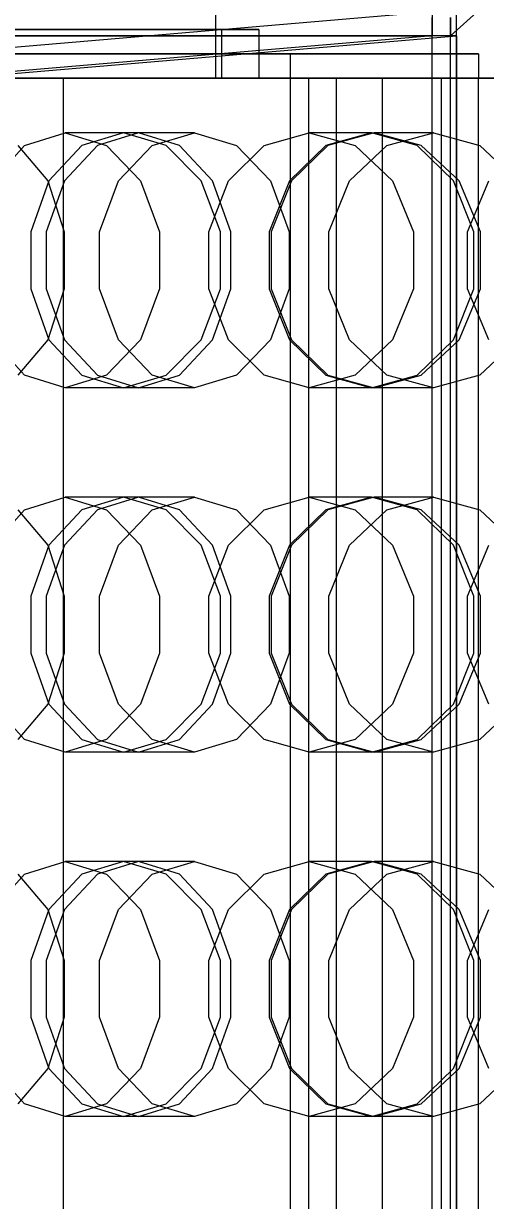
# Model space of a CAD drawing. Header units: millimetres. Extents: x -191664 to 191490, y -197311 to 10263.
# Drawn here: x 1304.8 to 1380.8, y -110214.8 to -110021 of the extents above; entities that cross this region are included whole.
import ezdxf

# ---------------------------------------------------------------- set-up
doc = ezdxf.new("R2010")
doc.units = ezdxf.units.MM
doc.layers.add('DET_briquetadora_superior', color=7, linetype='Continuous', lineweight=0)
doc.layers.add('R15_COTAS_TRANSPORTE_P', color=1, linetype='Continuous', lineweight=0)
doc.dimstyles.new('PLANTA_20', dxfattribs={"dimtxt": 50, "dimasz": 30, "dimexe": 30, "dimexo": 16, "dimgap": 20, "dimtad": 1, "dimtih": 1, "dimtoh": 1, "dimdec": 1, "dimzin": 0, "dimdsep": 46, "dimcen": 0.09, "dimadec": 0, "dimazin": 0, "dimtfac": 1, "dimtdec": 4, "dimtofl": 0, "dimtmove": 0, "dimatfit": 3, "dimfxl": 1, "dimtolj": 1, "dimtzin": 0, "dimarcsym": 0})

# ---------------------------------------------------------------- blocks, each defined once
blk = doc.blocks.new('*D133')
at = {"layer": 'Defpoints', "color": 0, "transparency": 16777216}
for p in [(439.69, -194147.98), (217.89, -194406.09), (-500, -194490), (-500, -194490), (500, -194490)]:
    blk.add_point(p, dxfattribs=at)
at = {"layer": 'R15_COTAS_TRANSPORTE_P', "color": 0, "lineweight": -2, "transparency": 16777216}
blk.add_arc((-500, -194490), 722.77, 2.37834, 17.62166, dxfattribs=at)
at = {"layer": 'R15_COTAS_TRANSPORTE_P', "color": 0, "transparency": 16777216}
for points in [[(184.12, -194272.81), (193.59, -194269.58), (179.18, -194242.8)], [(227.15, -194459.9), (217.15, -194460.11), (222.77, -194490)]]:
    blk.add_solid(points, dxfattribs=at)

msp = doc.modelspace()

# ---------------------------------------------------------------- linework, layer by layer
at = {"layer": 'DET_briquetadora_superior', "color": 9, "true_color": 0xb9c3c2}
for p, q in [((1336.35, -109750), (1336.35, -110030)), ((1305.2, -110030), (1291.13, -110030)), ((1307.81, -110030), (1293.71, -110030)), ((1296.83, -110030), (1311.89, -110030)), ((1304.3, -110030), (1319.03, -110030)), ((1319.97, -110030), (1305.2, -110030)), ((1311.28, -110030), (1305.65, -110030)), ((1305.65, -110030), (1305.83, -110030)), ((1305.83, -110030), (1311.8, -110030)), ((1324.84, -110030), (1307.81, -110030)), ((1322.17, -110030), (1311.28, -110030)), ((1311.28, -110030), (1311.28, -110390)), ((1311.8, -110030), (1322.98, -110030)), ((1311.89, -110030), (1329.26, -110030)), ((1319.03, -110030), (1334.41, -110030)), ((1335.39, -110030), (1319.97, -110030)), ((1337.25, -110030), (1322.17, -110030)), ((1322.98, -110030), (1338.28, -110030)), ((1342.21, -110030), (1324.84, -110030)), ((1329.26, -110030), (1346.29, -110030)), ((1336.35, -110030), (1333, -110030)), ((1333, -110030), (1335.99, -110030)), ((1334.41, -110030), (1350.41, -110030)), ((1351.43, -110030), (1335.39, -110030)), ((1335.99, -110030), (1344.73, -110030)), ((1345.37, -110030), (1336.35, -110030)), ((1355.04, -110030), (1337.25, -110030)), ((1338.28, -110030), (1356.18, -110030)), ((1357.27, -110030), (1342.21, -110030)), ((1344.73, -110030), (1357.48, -110030)), ((1358.28, -110030), (1345.37, -110030)), ((1346.29, -110030), (1360.39, -110030)), ((1350.41, -110030), (1366.99, -110030)), ((1368.04, -110030), (1351.43, -110030)), ((1373.82, -110030), (1355.04, -110030)), ((1356.18, -110030), (1374.96, -110030)), ((1367.73, -110030), (1357.27, -110030)), ((1357.48, -110030), (1371.72, -110030)), ((1372.52, -110030), (1358.28, -110030)), ((1360.39, -110030), (1369.42, -110030)), ((1366.99, -110030), (1384.1, -110030)), ((1371.99, -110030), (1367.73, -110030)), ((1385.18, -110030), (1368.04, -110030)), ((1369.42, -110030), (1371.99, -110030)), ((1371.72, -110030), (1384.63, -110030)), ((1371.99, -110390), (1371.99, -110030)), ((1385.27, -110030), (1372.52, -110030)), ((1391.72, -110030), (1373.82, -110030)), ((1374.96, -110030), (1392.75, -110030)), ((1304.9, -110041.08), (1311.58, -110039)), ((1323.67, -110039), (1311.58, -110039)), ((1311.58, -110039), (1318.4, -110041.08)), ((1321.23, -110039), (1314.35, -110041.08)), ((1323.67, -110039), (1316.92, -110041.08)), ((1332.88, -110039), (1321.23, -110039)), ((1328.25, -110041.08), (1321.23, -110039)), ((1330.42, -110041.08), (1323.67, -110039)), ((1325.93, -110041.08), (1332.88, -110039)), ((1332.88, -110039), (1339.82, -110041.08)), ((1344.34, -110041.08), (1351.77, -110039)), ((1362.01, -110039), (1351.77, -110039)), ((1351.77, -110039), (1359.32, -110041.08)), ((1362.01, -110039), (1354.52, -110041.08)), ((1362.44, -110039), (1354.84, -110041.08)), ((1369.51, -110041.08), (1362.01, -110039)), ((1372.2, -110039), (1362.44, -110039)), ((1370.16, -110041.08), (1362.44, -110039)), ((1364.54, -110041.08), (1372.2, -110039)), ((1372.2, -110039), (1379.85, -110041.08)), ((1299.65, -110046.91), (1304.9, -110041.08)), ((1303.82, -110041.08), (1308.73, -110046.91)), ((1314.35, -110041.08), (1308.93, -110046.91)), ((1316.92, -110041.08), (1311.5, -110046.91)), ((1318.4, -110041.08), (1323.98, -110046.91)), ((1320.36, -110046.91), (1325.93, -110041.08)), ((1333.97, -110046.91), (1328.25, -110041.08)), ((1335.83, -110046.91), (1330.42, -110041.08)), ((1338.47, -110046.91), (1344.34, -110041.08)), ((1339.82, -110041.08), (1345.4, -110046.91)), ((1354.52, -110041.08), (1348.51, -110046.91)), ((1354.84, -110041.08), (1348.83, -110046.91)), ((1358.4, -110046.91), (1364.54, -110041.08)), ((1359.32, -110041.08), (1365.47, -110046.91)), ((1375.51, -110046.91), (1369.51, -110041.08)), ((1376.43, -110046.91), (1370.16, -110041.08)), ((1379.85, -110041.08), (1386, -110046.91)), ((1308.93, -110046.91), (1305.97, -110055.33)), ((1311.5, -110046.91), (1308.5, -110055.33)), ((1308.73, -110046.91), (1311.45, -110055.33)), ((1317.27, -110055.33), (1320.36, -110046.91)), ((1323.98, -110046.91), (1327.11, -110055.33)), ((1337.19, -110055.33), (1333.97, -110046.91)), ((1335.24, -110055.33), (1338.47, -110046.91)), ((1338.84, -110055.33), (1335.83, -110046.91)), ((1348.51, -110046.91), (1345.18, -110055.33)), ((1345.4, -110046.91), (1348.49, -110055.33)), ((1348.83, -110046.91), (1345.53, -110055.33)), ((1354.99, -110055.33), (1358.4, -110046.91)), ((1365.47, -110046.91), (1368.91, -110055.33)), ((1378.85, -110055.33), (1375.51, -110046.91)), ((1379.94, -110055.33), (1376.43, -110046.91)), ((1377.81, -110055.33), (1381.33, -110046.91)), ((1305.97, -110055.33), (1305.97, -110064.67)), ((1308.5, -110055.33), (1308.5, -110064.67)), ((1311.45, -110055.33), (1311.45, -110064.67)), ((1317.27, -110064.67), (1317.27, -110055.33)), ((1327.11, -110055.33), (1327.11, -110064.67)), ((1335.24, -110064.67), (1335.24, -110055.33)), ((1337.19, -110064.67), (1337.19, -110055.33)), ((1338.84, -110064.67), (1338.84, -110055.33)), ((1345.18, -110055.33), (1345.18, -110064.67)), ((1345.53, -110055.33), (1345.53, -110064.67)), ((1348.49, -110055.33), (1348.49, -110064.67)), ((1354.99, -110064.67), (1354.99, -110055.33)), ((1368.91, -110055.33), (1368.91, -110064.67)), ((1377.81, -110064.67), (1377.81, -110055.33)), ((1378.85, -110064.67), (1378.85, -110055.33)), ((1379.94, -110064.67), (1379.94, -110055.33)), ((1305.97, -110064.67), (1308.93, -110073.09)), ((1308.5, -110064.67), (1311.5, -110073.09)), ((1311.45, -110064.67), (1308.73, -110073.09)), ((1320.36, -110073.09), (1317.27, -110064.67)), ((1327.11, -110064.67), (1323.98, -110073.09)), ((1333.97, -110073.09), (1337.19, -110064.67)), ((1338.47, -110073.09), (1335.24, -110064.67)), ((1335.83, -110073.09), (1338.84, -110064.67)), ((1345.18, -110064.67), (1348.51, -110073.09)), ((1348.49, -110064.67), (1345.4, -110073.09)), ((1345.53, -110064.67), (1348.83, -110073.09)), ((1358.4, -110073.09), (1354.99, -110064.67)), ((1368.91, -110064.67), (1365.47, -110073.09)), ((1375.51, -110073.09), (1378.85, -110064.67)), ((1376.43, -110073.09), (1379.94, -110064.67)), ((1381.33, -110073.09), (1377.81, -110064.67)), ((1304.9, -110078.92), (1299.65, -110073.09)), ((1308.73, -110073.09), (1303.82, -110078.92)), ((1308.93, -110073.09), (1314.35, -110078.92)), ((1311.5, -110073.09), (1316.92, -110078.92)), ((1323.98, -110073.09), (1318.4, -110078.92)), ((1325.93, -110078.92), (1320.36, -110073.09)), ((1328.25, -110078.92), (1333.97, -110073.09)), ((1330.42, -110078.92), (1335.83, -110073.09)), ((1344.34, -110078.92), (1338.47, -110073.09)), ((1345.4, -110073.09), (1339.82, -110078.92)), ((1348.51, -110073.09), (1354.52, -110078.92)), ((1348.83, -110073.09), (1354.84, -110078.92)), ((1364.54, -110078.92), (1358.4, -110073.09)), ((1365.47, -110073.09), (1359.32, -110078.92)), ((1369.51, -110078.92), (1375.51, -110073.09)), ((1370.16, -110078.92), (1376.43, -110073.09)), ((1386, -110073.09), (1379.85, -110078.92)), ((1311.58, -110081), (1304.9, -110078.92)), ((1318.4, -110078.92), (1311.58, -110081)), ((1314.35, -110078.92), (1321.23, -110081)), ((1316.92, -110078.92), (1323.67, -110081)), ((1321.23, -110081), (1328.25, -110078.92)), ((1323.67, -110081), (1330.42, -110078.92)), ((1332.88, -110081), (1325.93, -110078.92)), ((1339.82, -110078.92), (1332.88, -110081)), ((1351.77, -110081), (1344.34, -110078.92)), ((1359.32, -110078.92), (1351.77, -110081)), ((1354.52, -110078.92), (1362.01, -110081)), ((1354.84, -110078.92), (1362.44, -110081)), ((1362.01, -110081), (1369.51, -110078.92)), ((1362.44, -110081), (1370.16, -110078.92)), ((1372.2, -110081), (1364.54, -110078.92)), ((1379.85, -110078.92), (1372.2, -110081)), ((1323.67, -110081), (1311.58, -110081)), ((1332.88, -110081), (1321.23, -110081)), ((1362.01, -110081), (1351.77, -110081)), ((1372.2, -110081), (1362.44, -110081)), ((1304.9, -110101.08), (1311.58, -110099)), ((1323.67, -110099), (1311.58, -110099)), ((1311.58, -110099), (1318.4, -110101.08)), ((1321.23, -110099), (1314.35, -110101.08)), ((1323.67, -110099), (1316.92, -110101.08)), ((1332.88, -110099), (1321.23, -110099)), ((1328.25, -110101.08), (1321.23, -110099)), ((1330.42, -110101.08), (1323.67, -110099)), ((1325.93, -110101.08), (1332.88, -110099)), ((1332.88, -110099), (1339.82, -110101.08)), ((1344.34, -110101.08), (1351.77, -110099)), ((1362.01, -110099), (1351.77, -110099)), ((1351.77, -110099), (1359.32, -110101.08)), ((1362.01, -110099), (1354.52, -110101.08)), ((1362.44, -110099), (1354.84, -110101.08)), ((1369.51, -110101.08), (1362.01, -110099)), ((1372.2, -110099), (1362.44, -110099)), ((1370.16, -110101.08), (1362.44, -110099)), ((1364.54, -110101.08), (1372.2, -110099)), ((1372.2, -110099), (1379.85, -110101.08)), ((1299.65, -110106.91), (1304.9, -110101.08)), ((1303.82, -110101.08), (1308.73, -110106.91)), ((1314.35, -110101.08), (1308.93, -110106.91)), ((1316.92, -110101.08), (1311.5, -110106.91)), ((1318.4, -110101.08), (1323.98, -110106.91)), ((1320.36, -110106.91), (1325.93, -110101.08)), ((1333.97, -110106.91), (1328.25, -110101.08)), ((1335.83, -110106.91), (1330.42, -110101.08)), ((1338.47, -110106.91), (1344.34, -110101.08)), ((1339.82, -110101.08), (1345.4, -110106.91)), ((1354.52, -110101.08), (1348.51, -110106.91)), ((1354.84, -110101.08), (1348.83, -110106.91)), ((1358.4, -110106.91), (1364.54, -110101.08)), ((1359.32, -110101.08), (1365.47, -110106.91)), ((1375.51, -110106.91), (1369.51, -110101.08)), ((1376.43, -110106.91), (1370.16, -110101.08)), ((1379.85, -110101.08), (1386, -110106.91)), ((1308.93, -110106.91), (1305.97, -110115.33)), ((1311.5, -110106.91), (1308.5, -110115.33)), ((1308.73, -110106.91), (1311.45, -110115.33)), ((1317.27, -110115.33), (1320.36, -110106.91)), ((1323.98, -110106.91), (1327.11, -110115.33)), ((1337.19, -110115.33), (1333.97, -110106.91)), ((1335.24, -110115.33), (1338.47, -110106.91)), ((1338.84, -110115.33), (1335.83, -110106.91)), ((1348.51, -110106.91), (1345.18, -110115.33)), ((1345.4, -110106.91), (1348.49, -110115.33)), ((1348.83, -110106.91), (1345.53, -110115.33)), ((1354.99, -110115.33), (1358.4, -110106.91)), ((1365.47, -110106.91), (1368.91, -110115.33)), ((1378.85, -110115.33), (1375.51, -110106.91)), ((1379.94, -110115.33), (1376.43, -110106.91)), ((1377.81, -110115.33), (1381.33, -110106.91)), ((1305.97, -110115.33), (1305.97, -110124.67)), ((1308.5, -110115.33), (1308.5, -110124.67)), ((1311.45, -110115.33), (1311.45, -110124.67)), ((1317.27, -110124.67), (1317.27, -110115.33)), ((1327.11, -110115.33), (1327.11, -110124.67)), ((1335.24, -110124.67), (1335.24, -110115.33)), ((1337.19, -110124.67), (1337.19, -110115.33)), ((1338.84, -110124.67), (1338.84, -110115.33)), ((1345.18, -110115.33), (1345.18, -110124.67)), ((1345.53, -110115.33), (1345.53, -110124.67)), ((1348.49, -110115.33), (1348.49, -110124.67)), ((1354.99, -110124.67), (1354.99, -110115.33)), ((1368.91, -110115.33), (1368.91, -110124.67)), ((1377.81, -110124.67), (1377.81, -110115.33)), ((1378.85, -110124.67), (1378.85, -110115.33)), ((1379.94, -110124.67), (1379.94, -110115.33)), ((1305.97, -110124.67), (1308.93, -110133.09)), ((1308.5, -110124.67), (1311.5, -110133.09)), ((1311.45, -110124.67), (1308.73, -110133.09)), ((1320.36, -110133.09), (1317.27, -110124.67)), ((1327.11, -110124.67), (1323.98, -110133.09)), ((1333.97, -110133.09), (1337.19, -110124.67)), ((1338.47, -110133.09), (1335.24, -110124.67)), ((1335.83, -110133.09), (1338.84, -110124.67)), ((1345.18, -110124.67), (1348.51, -110133.09)), ((1348.49, -110124.67), (1345.4, -110133.09)), ((1345.53, -110124.67), (1348.83, -110133.09)), ((1358.4, -110133.09), (1354.99, -110124.67)), ((1368.91, -110124.67), (1365.47, -110133.09)), ((1375.51, -110133.09), (1378.85, -110124.67)), ((1376.43, -110133.09), (1379.94, -110124.67)), ((1381.33, -110133.09), (1377.81, -110124.67)), ((1304.9, -110138.92), (1299.65, -110133.09)), ((1308.73, -110133.09), (1303.82, -110138.92)), ((1308.93, -110133.09), (1314.35, -110138.92)), ((1311.5, -110133.09), (1316.92, -110138.92)), ((1323.98, -110133.09), (1318.4, -110138.92)), ((1325.93, -110138.92), (1320.36, -110133.09)), ((1328.25, -110138.92), (1333.97, -110133.09)), ((1330.42, -110138.92), (1335.83, -110133.09)), ((1344.34, -110138.92), (1338.47, -110133.09)), ((1345.4, -110133.09), (1339.82, -110138.92)), ((1348.51, -110133.09), (1354.52, -110138.92)), ((1348.83, -110133.09), (1354.84, -110138.92)), ((1364.54, -110138.92), (1358.4, -110133.09)), ((1365.47, -110133.09), (1359.32, -110138.92)), ((1369.51, -110138.92), (1375.51, -110133.09)), ((1370.16, -110138.92), (1376.43, -110133.09)), ((1386, -110133.09), (1379.85, -110138.92)), ((1311.58, -110141), (1304.9, -110138.92)), ((1318.4, -110138.92), (1311.58, -110141)), ((1314.35, -110138.92), (1321.23, -110141)), ((1316.92, -110138.92), (1323.67, -110141)), ((1321.23, -110141), (1328.25, -110138.92)), ((1323.67, -110141), (1330.42, -110138.92)), ((1332.88, -110141), (1325.93, -110138.92)), ((1339.82, -110138.92), (1332.88, -110141)), ((1351.77, -110141), (1344.34, -110138.92)), ((1359.32, -110138.92), (1351.77, -110141)), ((1354.52, -110138.92), (1362.01, -110141)), ((1354.84, -110138.92), (1362.44, -110141)), ((1362.01, -110141), (1369.51, -110138.92)), ((1362.44, -110141), (1370.16, -110138.92)), ((1372.2, -110141), (1364.54, -110138.92)), ((1379.85, -110138.92), (1372.2, -110141)), ((1323.67, -110141), (1311.58, -110141)), ((1332.88, -110141), (1321.23, -110141)), ((1362.01, -110141), (1351.77, -110141)), ((1372.2, -110141), (1362.44, -110141)), ((1304.9, -110161.08), (1311.58, -110159)), ((1323.67, -110159), (1311.58, -110159)), ((1311.58, -110159), (1318.4, -110161.08)), ((1321.23, -110159), (1314.35, -110161.08)), ((1323.67, -110159), (1316.92, -110161.08)), ((1332.88, -110159), (1321.23, -110159)), ((1328.25, -110161.08), (1321.23, -110159)), ((1330.42, -110161.08), (1323.67, -110159)), ((1325.93, -110161.08), (1332.88, -110159)), ((1332.88, -110159), (1339.82, -110161.08)), ((1344.34, -110161.08), (1351.77, -110159)), ((1362.01, -110159), (1351.77, -110159)), ((1351.77, -110159), (1359.32, -110161.08)), ((1362.01, -110159), (1354.52, -110161.08)), ((1362.44, -110159), (1354.84, -110161.08)), ((1369.51, -110161.08), (1362.01, -110159)), ((1372.2, -110159), (1362.44, -110159)), ((1370.16, -110161.08), (1362.44, -110159)), ((1364.54, -110161.08), (1372.2, -110159)), ((1372.2, -110159), (1379.85, -110161.08)), ((1299.65, -110166.91), (1304.9, -110161.08)), ((1303.82, -110161.08), (1308.73, -110166.91)), ((1314.35, -110161.08), (1308.93, -110166.91)), ((1316.92, -110161.08), (1311.5, -110166.91)), ((1318.4, -110161.08), (1323.98, -110166.91)), ((1320.36, -110166.91), (1325.93, -110161.08)), ((1333.97, -110166.91), (1328.25, -110161.08)), ((1335.83, -110166.91), (1330.42, -110161.08)), ((1338.47, -110166.91), (1344.34, -110161.08)), ((1339.82, -110161.08), (1345.4, -110166.91)), ((1354.52, -110161.08), (1348.51, -110166.91)), ((1354.84, -110161.08), (1348.83, -110166.91)), ((1358.4, -110166.91), (1364.54, -110161.08)), ((1359.32, -110161.08), (1365.47, -110166.91)), ((1375.51, -110166.91), (1369.51, -110161.08)), ((1376.43, -110166.91), (1370.16, -110161.08)), ((1379.85, -110161.08), (1386, -110166.91)), ((1308.93, -110166.91), (1305.97, -110175.33)), ((1311.5, -110166.91), (1308.5, -110175.33)), ((1308.73, -110166.91), (1311.45, -110175.33)), ((1317.27, -110175.33), (1320.36, -110166.91)), ((1323.98, -110166.91), (1327.11, -110175.33)), ((1337.19, -110175.33), (1333.97, -110166.91)), ((1335.24, -110175.33), (1338.47, -110166.91)), ((1338.84, -110175.33), (1335.83, -110166.91)), ((1348.51, -110166.91), (1345.18, -110175.33)), ((1345.4, -110166.91), (1348.49, -110175.33)), ((1348.83, -110166.91), (1345.53, -110175.33)), ((1354.99, -110175.33), (1358.4, -110166.91)), ((1365.47, -110166.91), (1368.91, -110175.33)), ((1378.85, -110175.33), (1375.51, -110166.91)), ((1379.94, -110175.33), (1376.43, -110166.91)), ((1377.81, -110175.33), (1381.33, -110166.91)), ((1305.97, -110175.33), (1305.97, -110184.67)), ((1308.5, -110175.33), (1308.5, -110184.67)), ((1311.45, -110175.33), (1311.45, -110184.67)), ((1317.27, -110184.67), (1317.27, -110175.33)), ((1327.11, -110175.33), (1327.11, -110184.67)), ((1335.24, -110184.67), (1335.24, -110175.33)), ((1337.19, -110184.67), (1337.19, -110175.33)), ((1338.84, -110184.67), (1338.84, -110175.33)), ((1345.18, -110175.33), (1345.18, -110184.67)), ((1345.53, -110175.33), (1345.53, -110184.67)), ((1348.49, -110175.33), (1348.49, -110184.67)), ((1354.99, -110184.67), (1354.99, -110175.33)), ((1368.91, -110175.33), (1368.91, -110184.67)), ((1377.81, -110184.67), (1377.81, -110175.33)), ((1378.85, -110184.67), (1378.85, -110175.33)), ((1379.94, -110184.67), (1379.94, -110175.33)), ((1305.97, -110184.67), (1308.93, -110193.09)), ((1308.5, -110184.67), (1311.5, -110193.09)), ((1311.45, -110184.67), (1308.73, -110193.09)), ((1320.36, -110193.09), (1317.27, -110184.67)), ((1327.11, -110184.67), (1323.98, -110193.09)), ((1333.97, -110193.09), (1337.19, -110184.67)), ((1338.47, -110193.09), (1335.24, -110184.67)), ((1335.83, -110193.09), (1338.84, -110184.67)), ((1345.18, -110184.67), (1348.51, -110193.09)), ((1348.49, -110184.67), (1345.4, -110193.09)), ((1345.53, -110184.67), (1348.83, -110193.09)), ((1358.4, -110193.09), (1354.99, -110184.67)), ((1368.91, -110184.67), (1365.47, -110193.09)), ((1375.51, -110193.09), (1378.85, -110184.67)), ((1376.43, -110193.09), (1379.94, -110184.67)), ((1381.33, -110193.09), (1377.81, -110184.67)), ((1304.9, -110198.92), (1299.65, -110193.09)), ((1308.73, -110193.09), (1303.82, -110198.92)), ((1308.93, -110193.09), (1314.35, -110198.92)), ((1311.5, -110193.09), (1316.92, -110198.92)), ((1323.98, -110193.09), (1318.4, -110198.92)), ((1325.93, -110198.92), (1320.36, -110193.09)), ((1328.25, -110198.92), (1333.97, -110193.09)), ((1330.42, -110198.92), (1335.83, -110193.09)), ((1344.34, -110198.92), (1338.47, -110193.09)), ((1345.4, -110193.09), (1339.82, -110198.92)), ((1348.51, -110193.09), (1354.52, -110198.92)), ((1348.83, -110193.09), (1354.84, -110198.92)), ((1364.54, -110198.92), (1358.4, -110193.09)), ((1365.47, -110193.09), (1359.32, -110198.92)), ((1369.51, -110198.92), (1375.51, -110193.09)), ((1370.16, -110198.92), (1376.43, -110193.09)), ((1386, -110193.09), (1379.85, -110198.92)), ((1311.58, -110201), (1304.9, -110198.92)), ((1318.4, -110198.92), (1311.58, -110201)), ((1314.35, -110198.92), (1321.23, -110201)), ((1316.92, -110198.92), (1323.67, -110201)), ((1321.23, -110201), (1328.25, -110198.92)), ((1323.67, -110201), (1330.42, -110198.92)), ((1332.88, -110201), (1325.93, -110198.92)), ((1339.82, -110198.92), (1332.88, -110201)), ((1351.77, -110201), (1344.34, -110198.92)), ((1359.32, -110198.92), (1351.77, -110201)), ((1354.52, -110198.92), (1362.01, -110201)), ((1354.84, -110198.92), (1362.44, -110201)), ((1362.01, -110201), (1369.51, -110198.92)), ((1362.44, -110201), (1370.16, -110198.92)), ((1372.2, -110201), (1364.54, -110198.92)), ((1379.85, -110198.92), (1372.2, -110201)), ((1323.67, -110201), (1311.58, -110201)), ((1332.88, -110201), (1321.23, -110201)), ((1362.01, -110201), (1351.77, -110201)), ((1372.2, -110201), (1362.44, -110201))]:
    msp.add_line(p, q, dxfattribs=at)
at = {"layer": 'DET_briquetadora_superior', "color": 253, "true_color": 0xa8b8bb}
for p, q in [((1525, -109888), (1375, -110023)), ((1372, -110400), (1372, -110020)), ((1375, -110400), (1375, -110020)), ((1375, -110020), (1375, -110023)), ((1375, -110023), (975, -110023))]:
    msp.add_line(p, q, dxfattribs=at)
at = {"layer": 'DET_briquetadora_superior', "color": 8, "true_color": 0x6f7d84}
for p, q in [((1290, -110026), (1372, -110019)), ((1372, -110019), (1372, -110023)), ((1376, -110401), (1376, -110019)), ((978, -110023), (1372, -110023)), ((1372, -110023), (1290, -110030)), ((1294, -110030), (1376, -110023)), ((1372, -110397), (1372, -110023)), ((1376, -110023), (1372, -110023)), ((1376, -110023), (1376, -110397))]:
    msp.add_line(p, q, dxfattribs=at)
at = {"layer": 'DET_briquetadora_superior', "color": 8, "true_color": 0x64747c}
for p, q in [((1152.02, -110022), (1337.35, -110022)), ((1343.48, -110022), (1158.15, -110022)), ((1337.35, -110022), (1343.48, -110022)), ((1337.35, -110022), (1337.35, -110030)), ((1343.48, -110022), (1343.48, -110030)), ((1337.35, -110030), (1152.02, -110030)), ((1158.15, -110030), (1343.48, -110030)), ((1343.48, -110030), (1337.35, -110030))]:
    msp.add_line(p, q, dxfattribs=at)
at = {"layer": 'DET_briquetadora_superior', "color": 8, "true_color": 0x728089}
for p, q in [((1348.62, -110026), (1158.15, -110026)), ((1175, -110026), (1379.62, -110026)), ((1379.62, -110026), (1348.62, -110026)), ((1348.62, -110026), (1348.62, -110030)), ((1379.62, -110026), (1379.62, -110030)), ((1348.62, -110030), (1379.62, -110030))]:
    msp.add_line(p, q, dxfattribs=at)
at = {"layer": 'DET_briquetadora_superior', "color": 252, "true_color": 0x77858c}
for p, q in [((1158.15, -110030), (1348.62, -110030)), ((1351.69, -110030), (1161.21, -110030)), ((1348.62, -110030), (1348.62, -110390)), ((1348.62, -110030), (1351.69, -110030)), ((1351.69, -110390), (1351.69, -110030))]:
    msp.add_line(p, q, dxfattribs=at)
at = {"layer": 'DET_briquetadora_superior', "color": 250, "true_color": 0x30373b}
for p, q in [((1161.21, -110030), (1356.18, -110030)), ((1363.85, -110030), (1168.87, -110030)), ((1356.18, -110030), (1356.18, -110390)), ((1356.18, -110030), (1363.85, -110030)), ((1363.85, -110390), (1363.85, -110030))]:
    msp.add_line(p, q, dxfattribs=at)
at = {"layer": 'DET_briquetadora_superior', "color": 254, "true_color": 0xd5dbd6}
for p, q in [((1168.87, -110030), (1373.49, -110030)), ((1379.62, -110030), (1175, -110030)), ((1373.49, -110030), (1373.49, -110390)), ((1373.49, -110030), (1379.62, -110030)), ((1379.62, -110390), (1379.62, -110030))]:
    msp.add_line(p, q, dxfattribs=at)

# ---------------------------------------------------------------- dimensions: what is measured, and where the dimension line sits
at = {"layer": 'R15_COTAS_TRANSPORTE_P'}
dim = msp.add_angular_dim_2l(base=(217.89, -194406.09), line1=((-500, -194490), (500, -194490)), line2=((-500, -194490), (439.69, -194147.98)), dimstyle='PLANTA_20', dxfattribs=at)
dim.commit()
dim.dimension.update_dxf_attribs({"geometry": '*D133', "text_midpoint": (191490.46, -33543.69)})

doc.saveas('drawing.dxf')
